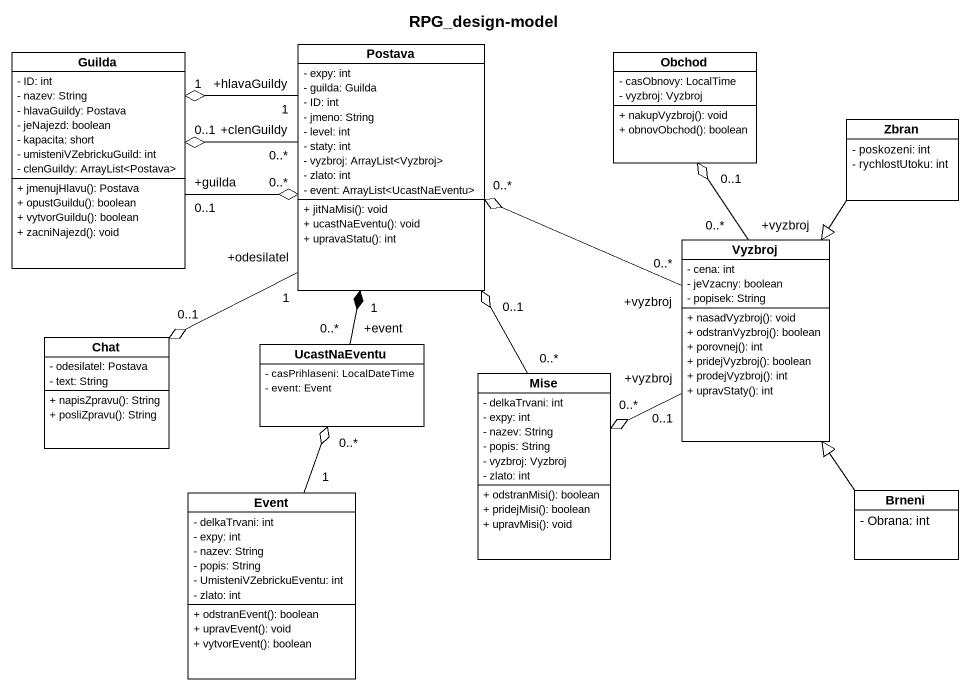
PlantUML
@startuml
title RPG_design-model
hide circle
hide empty members
skinparam classAttributeIconSize 0
class Postava {
  - expy: int
  - guilda: Guilda
  - ID: int
  - jmeno: String
  - level: int
  - staty: int
  - vyzbroj: ArrayList<Vyzbroj>
  - zlato: int
  - event: ArrayList<UcastNaEventu>
  + jitNaMisi(): void
  + ucastNaEventu(): void
  + upravaStatu(): int
}
class Guilda {
  - ID: int
  - nazev: String
  - hlavaGuildy: Postava
  - jeNajezd: boolean
  - kapacita: short
  - umisteniVZebrickuGuild: int
  - clenGuildy: ArrayList<Postava>
  + jmenujHlavu(): Postava
  + opustGuildu(): boolean
  + vytvorGuildu(): boolean
  + zacniNajezd(): void
}
class Obchod {
  - casObnovy: LocalTime
  - vyzbroj: Vyzbroj
  + nakupVyzbroj(): void
  + obnovObchod(): boolean
}
class Zbran {
  - poskozeni: int
  - rychlostUtoku: int
}
class Vyzbroj {
  - cena: int
  - jeVzacny: boolean
  - popisek: String
  + nasadVyzbroj(): void
  + odstranVyzbroj(): boolean
  + porovnej(): int
  + pridejVyzbroj(): boolean
  + prodejVyzbroj(): int
  + upravStaty(): int
}
class Chat {
  - odesilatel: Postava
  - text: String
  + napisZpravu(): String
  + posliZpravu(): String
}
class UcastNaEventu {
  - casPrihlaseni: LocalDateTime
  - event: Event
}
class Mise {
  - delkaTrvani: int
  - expy: int
  - nazev: String
  - popis: String
  - vyzbroj: Vyzbroj
  - zlato: int
  + odstranMisi(): boolean
  + pridejMisi(): boolean
  + upravMisi(): void
}
class Event {
  - delkaTrvani: int
  - expy: int
  - nazev: String
  - popis: String
  - UmisteniVZebrickuEventu: int
  - zlato: int
  + odstranEvent(): boolean
  + upravEvent(): void
  + vytvorEvent(): boolean
}
class Brneni {
  - Obrana: int
}
Postava "+hlavaGuildy\n1" -left-o "1" Guilda
Postava "+clenGuildy\n0..*" -left-o "0..1" Guilda
Postava "0..*" o-right- "+vyzbroj\n0..*" Vyzbroj
Postava "+odesilatel\n1" --o "0..1" Chat
Postava "1" *-- "+event\n0..*" UcastNaEventu
Postava "0..1" o-- "0..*" Mise
Guilda "+guilda\n0..1" -right-o "0..*" Postava
Obchod "0..1" o-- "+vyzbroj\n0..*" Vyzbroj
Zbran --|> Vyzbroj
Mise "0..*" o-right- "+vyzbroj\n0..1" Vyzbroj
Event "1" -up-o "0..*" UcastNaEventu
Brneni -up-|> Vyzbroj
@enduml
